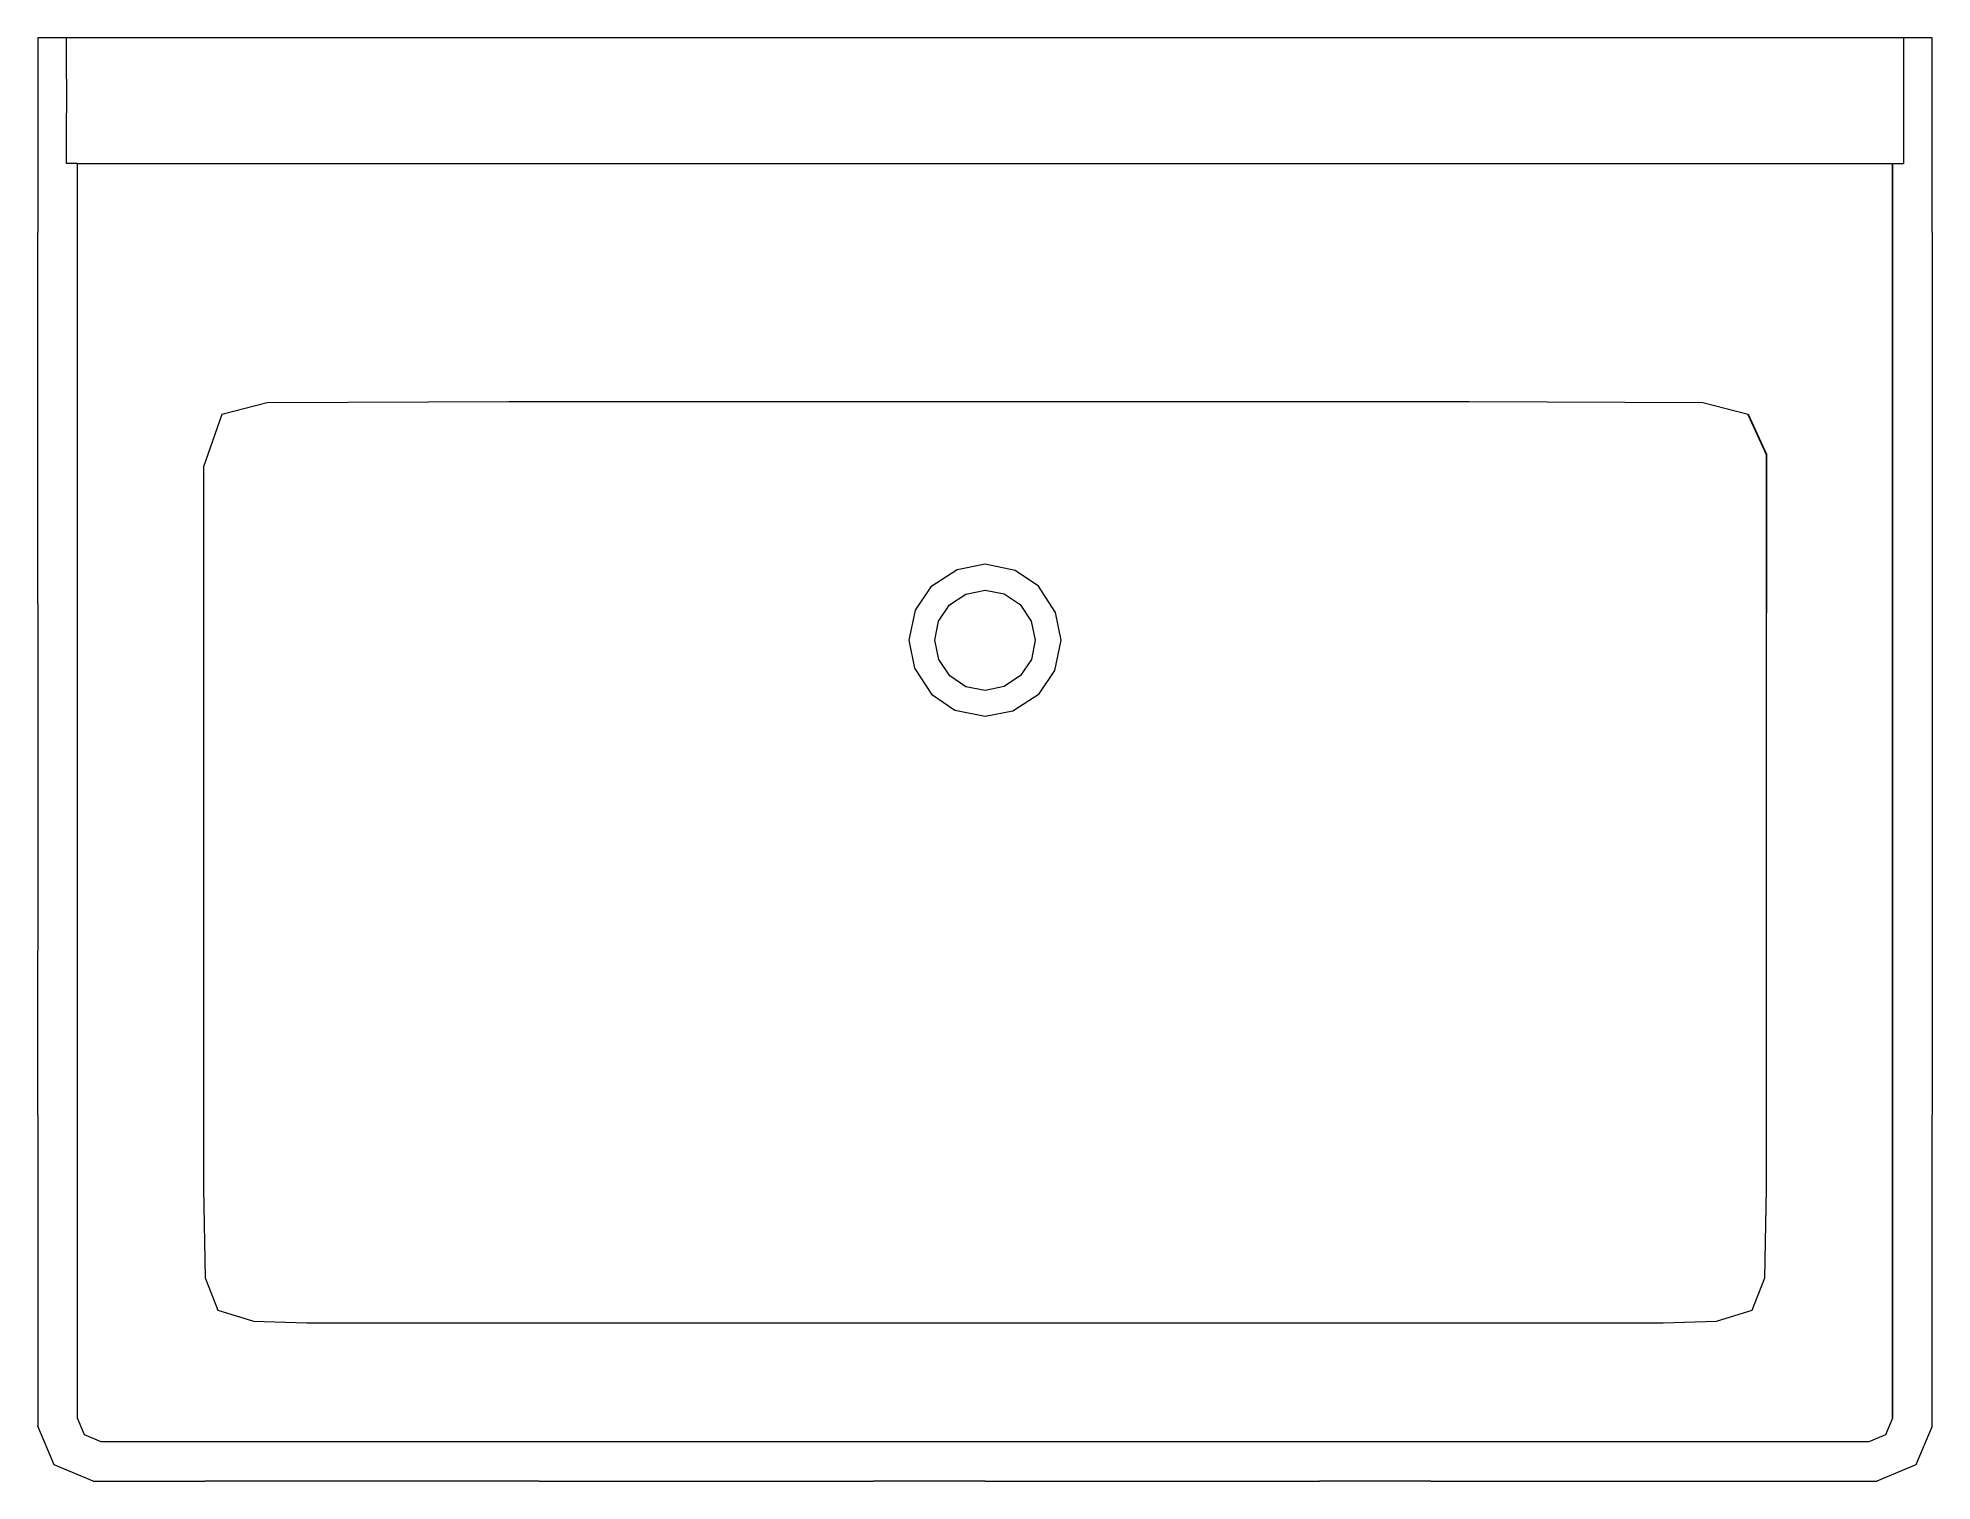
# Model space of a CAD drawing. Header units: millimetres. Extents: x -377 to 377, y -316 to 258.
import ezdxf

# ---------------------------------------------------------------- set-up
doc = ezdxf.new("R2010")
doc.units = ezdxf.units.MM
doc.header["$MEASUREMENT"] = 0
doc.layers.add('VIL01003 01', color=7, linetype='Continuous', true_color=0xffffff)
doc.layers.add('VIL01003 02', color=7, linetype='Continuous', true_color=0x626262)

msp = doc.modelspace()

# ---------------------------------------------------------------- linework, layer by layer
at = {"layer": 'VIL01003 01', "color": 7, "linetype": 'Continuous', "lineweight": 0, "true_color": 0xffffff}
for p, q in [((-371.97, 257.93), (-376.83, 257.93)), ((-376.83, 257.93), (-376.83, 180.51)), ((-370.96, 257.93), (-371.97, 257.93)), ((-365.49, 257.93), (-370.96, 257.93)), ((-365.49, 241.45), (-365.49, 257.93)), ((-361.85, 257.93), (-365.49, 257.93)), ((-359.59, 257.93), (-361.85, 257.93)), ((-353.04, 257.93), (-359.59, 257.93)), ((-313.26, 257.93), (-353.04, 257.93)), ((-303.32, 257.93), (-313.26, 257.93)), ((-293.38, 257.93), (-303.32, 257.93)), ((-197.52, 257.93), (-293.38, 257.93)), ((-100.84, 257.93), (-197.52, 257.93)), ((-1.43, 257.93), (-100.84, 257.93)), ((100.69, 257.93), (-1.43, 257.93)), ((197.77, 257.93), (100.69, 257.93)), ((293.38, 257.93), (197.77, 257.93)), ((303.32, 257.93), (293.38, 257.93)), ((313.26, 257.93), (303.32, 257.93)), ((353.04, 257.93), (313.26, 257.93)), ((357.38, 257.93), (353.04, 257.93)), ((359.59, 257.93), (357.38, 257.93)), ((361.85, 257.93), (359.59, 257.93)), ((365.49, 257.93), (361.85, 257.93)), ((370.96, 257.93), (365.49, 257.93)), ((365.49, 257.93), (365.49, 208.01)), ((371.97, 257.93), (370.96, 257.93)), ((376.83, 257.93), (371.97, 257.93)), ((376.83, 180.51), (376.83, 257.93)), ((-365.49, 241.45), (-365.49, 235.99)), ((-365.49, 235.99), (-365.49, 233.78)), ((-365.49, 233.78), (-365.49, 228.19)), ((-365.49, 223.97), (-365.49, 228.19)), ((-365.49, 214.59), (-365.49, 223.97)), ((-365.49, 208.01), (-365.49, 214.59)), ((-361.07, 208), (-365.49, 208.01)), ((-361.07, 208), (-356.8, 208.01)), ((-361.07, 138.22), (-361.07, 208)), ((-356.8, 208.01), (-336.82, 208.01)), ((-336.82, 208.01), (-316.6, 208.01)), ((-316.6, 208.01), (-306.54, 208.01)), ((-306.54, 208.01), (-296.5, 208.01)), ((-296.5, 208.01), (-199.62, 208.01)), ((-199.62, 208.01), (-101.92, 208.01)), ((-101.92, 208.01), (-1.45, 208.01)), ((-1.45, 208.01), (101.77, 208.01)), ((101.77, 208.01), (199.87, 208.01)), ((199.87, 208.01), (296.5, 208.01)), ((296.5, 208.01), (306.54, 208.01)), ((306.54, 208.01), (316.6, 208.01)), ((316.6, 208.01), (336.58, 208.01)), ((336.58, 208.01), (356.8, 208.01)), ((356.8, 208.01), (365.49, 208.01)), ((-376.83, 105.49), (-376.83, 180.51)), ((376.83, 180.51), (376.83, 105.49)), ((-361.07, 70.55), (-361.07, 138.22)), ((-189.3, 113.16), (-285.61, 112.74)), ((-94.18, 113.16), (-189.3, 113.16)), ((0, 113.16), (-94.18, 113.16)), ((95.2, 113.16), (0, 113.16)), ((192.61, 113.16), (95.2, 113.16)), ((285.61, 112.74), (192.61, 113.16)), ((-303.62, 108.17), (-310.89, 87.37)), ((-285.61, 112.74), (-303.62, 108.17)), ((303.62, 108.17), (285.61, 112.74)), ((-376.83, 32.88), (-376.83, 105.49)), ((376.83, 105.49), (376.83, 32.88)), ((-310.89, 87.37), (-310.89, 29.14)), ((-361.07, 5.01), (-361.07, 70.55)), ((-376.83, 32.88), (-376.83, -37.34)), ((376.83, 32.88), (376.83, -37.34)), ((-310.89, 29.14), (-310.89, -6.37)), ((310.89, -6.37), (310.89, 29.14)), ((-361.07, -58.43), (-361.07, 5.01)), ((-310.89, -6.37), (-310.89, -45.95)), ((310.89, -45.95), (310.89, -6.37)), ((-376.83, -37.34), (-376.83, -105.14)), ((376.83, -37.34), (376.83, -105.14)), ((-310.89, -45.95), (-310.89, -85.51)), ((310.89, -85.51), (310.89, -45.95)), ((-361.07, -119.75), (-361.07, -58.43)), ((-310.89, -85.51), (-310.89, -121.55)), ((310.89, -121.55), (310.89, -85.51)), ((-376.83, -170.55), (-376.83, -105.14)), ((376.83, -105.14), (376.83, -170.55)), ((-361.07, -178.95), (-361.07, -119.75)), ((-310.89, -121.55), (-310.89, -152.94)), ((310.89, -152.94), (310.89, -121.55)), ((-310.89, -152.94), (-310.89, -199.65)), ((310.89, -199.65), (310.89, -152.94)), ((-376.83, -170.55), (-376.83, -233.55)), ((376.83, -233.55), (376.83, -170.55)), ((-361.07, -236.04), (-361.07, -178.95)), ((-310.89, -199.65), (-310.26, -235.16)), ((310.26, -235.16), (310.89, -199.65)), ((-376.83, -233.55), (-376.83, -233.55)), ((-376.83, -233.55), (-376.83, -294.15)), ((376.83, -233.55), (376.83, -233.55)), ((376.83, -233.55), (376.83, -233.55)), ((376.83, -294.15), (376.83, -233.55)), ((-361.07, -291.02), (-361.07, -236.04)), ((-310.26, -235.16), (-305.19, -248.01)), ((305.19, -248.01), (310.26, -235.16)), ((-305.19, -248.01), (-290.99, -252.48)), ((290.99, -252.48), (305.19, -248.01)), ((-290.99, -252.48), (-269.76, -253.04)), ((-269.76, -253.04), (-206.04, -253.04)), ((-206.04, -253.04), (-166.07, -253.04)), ((-166.07, -253.04), (-116.21, -253.04)), ((-116.21, -253.04), (-59.76, -253.04)), ((-59.76, -253.04), (0, -253.04)), ((0, -253.04), (59.76, -253.04)), ((59.76, -253.04), (116.21, -253.04)), ((116.21, -253.04), (166.07, -253.04)), ((166.07, -253.04), (206.04, -253.04)), ((206.04, -253.04), (269.76, -253.04)), ((269.76, -253.04), (290.99, -252.48)), ((-358.3, -297.64), (-361.07, -291.02)), ((361.07, -291.02), (358.3, -297.64)), ((-370.37, -309.63), (-376.83, -294.15)), ((-376.83, -294.15), (-376.83, -294.15)), ((-351.62, -300.39), (-358.3, -297.64)), ((-307.67, -300.39), (-351.62, -300.39)), ((-263.72, -300.39), (-307.67, -300.39)), ((-219.77, -300.39), (-263.72, -300.39)), ((-175.82, -300.39), (-219.77, -300.39)), ((-131.85, -300.39), (-175.82, -300.39)), ((-87.91, -300.39), (-131.85, -300.39)), ((-43.95, -300.39), (-87.91, -300.39)), ((0, -300.39), (-43.95, -300.39)), ((43.95, -300.39), (0, -300.39)), ((87.91, -300.39), (43.95, -300.39)), ((131.85, -300.39), (87.91, -300.39)), ((175.82, -300.39), (131.85, -300.39)), ((219.77, -300.39), (175.82, -300.39)), ((263.72, -300.39), (219.77, -300.39)), ((307.67, -300.39), (263.72, -300.39)), ((351.62, -300.39), (307.67, -300.39)), ((358.3, -297.64), (351.62, -300.39)), ((376.83, -294.15), (370.37, -309.63)), ((-354.78, -316.05), (-370.37, -309.63)), ((-354.78, -316.05), (-310.43, -316.05)), ((-266.09, -316.05), (-310.43, -316.05)), ((-221.73, -316.05), (-266.09, -316.05)), ((-177.38, -316.05), (-221.73, -316.05)), ((-177.38, -316.05), (-133.04, -316.05)), ((-133.04, -316.05), (-88.69, -316.05)), ((-88.69, -316.05), (-44.35, -316.05)), ((0, -316.05), (-44.35, -316.05)), ((0, -316.05), (44.35, -316.05)), ((44.35, -316.05), (88.69, -316.05)), ((88.69, -316.05), (133.04, -316.05)), ((177.38, -316.05), (133.04, -316.05)), ((177.38, -316.05), (221.73, -316.05)), ((221.73, -316.05), (266.09, -316.05)), ((266.09, -316.05), (310.43, -316.05)), ((310.43, -316.05), (354.78, -316.05)), ((370.37, -309.63), (354.78, -316.05)), ((354.78, -316.05), (354.78, -316.05)), ((354.78, -316.05), (354.78, -316.05))]:
    msp.add_line(p, q, dxfattribs=at)
at = {"layer": 'VIL01003 01'}
for points in [[(361.07, -291.02), (361.07, 208.01)], [(303.62, 108.17), (310.89, 92.25), (310.89, 29.14)]]:
    msp.add_lwpolyline(points, dxfattribs=at)
at = {"layer": 'VIL01003 02', "color": 251, "linetype": 'Continuous', "lineweight": 0, "true_color": 0x626262}
for p, q in [((-11.08, 46.39), (-21.49, 39.63)), ((0, 48.6), (-11.08, 46.39)), ((12.03, 46.12), (0, 48.6)), ((21.28, 39.84), (12.03, 46.12)), ((-21.49, 39.63), (-27.77, 30.38)), ((-7.66, 36.72), (0, 38.32)), ((0, 38.32), (7.6, 36.83)), ((28.04, 29.43), (21.28, 39.84)), ((-27.77, 30.38), (-30.24, 18.35)), ((-18.48, 25.95), (-14.19, 32.4)), ((-14.19, 32.4), (-7.66, 36.72)), ((7.6, 36.83), (14.05, 32.54)), ((14.05, 32.54), (18.37, 26.02)), ((-19.96, 18.35), (-18.48, 25.95)), ((18.37, 26.02), (19.96, 18.35)), ((30.24, 18.35), (28.04, 29.43)), ((-30.24, 18.35), (-28.04, 7.27)), ((-18.37, 10.69), (-19.96, 18.35)), ((19.96, 18.35), (18.48, 10.76)), ((27.77, 6.32), (30.24, 18.35)), ((-14.05, 4.17), (-18.37, 10.69)), ((18.48, 10.76), (14.19, 4.31)), ((-28.04, 7.27), (-21.28, -3.14)), ((-7.6, -0.12), (-14.05, 4.17)), ((14.19, 4.31), (7.66, -0.01)), ((21.49, -2.92), (27.77, 6.32)), ((-21.28, -3.14), (-12.03, -9.42)), ((0, -1.61), (-7.6, -0.12)), ((7.66, -0.01), (0, -1.61)), ((11.08, -9.69), (21.49, -2.92)), ((-12.03, -9.42), (0, -11.89)), ((0, -11.89), (11.08, -9.69))]:
    msp.add_line(p, q, dxfattribs=at)

doc.saveas('drawing.dxf')
